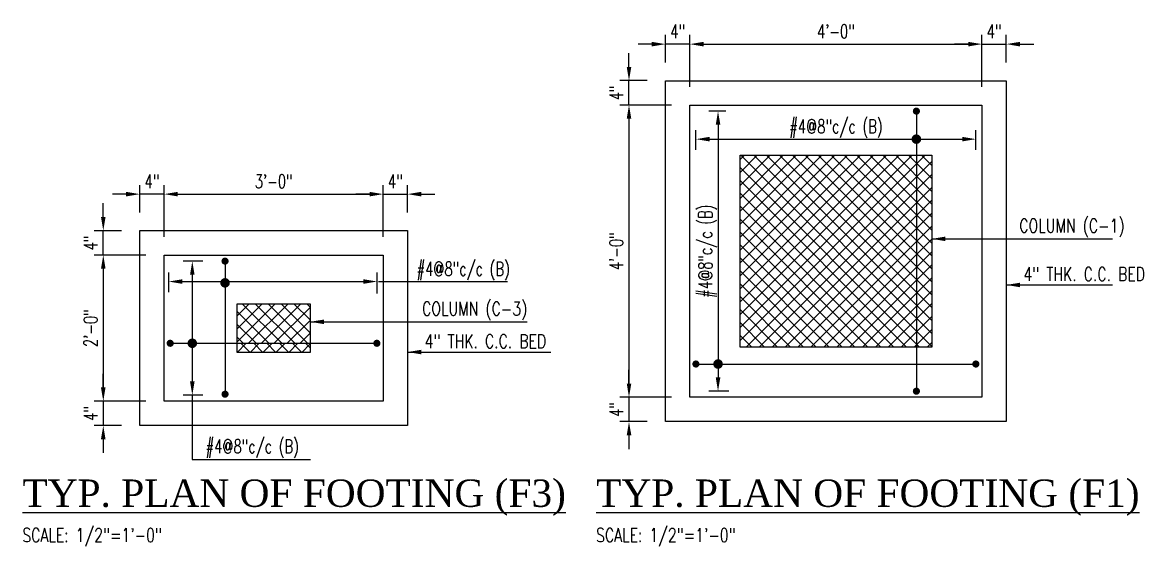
# Model space of a CAD drawing. Header units: inches. Extents: x 295786 to 300745, y 68261 to 70432.
# Drawn here: x 300344.4 to 300528.6, y 68803 to 68889.1 of the extents above; entities that cross this region are included whole.
import ezdxf

# ---------------------------------------------------------------- set-up
doc = ezdxf.new("R2010")
doc.units = ezdxf.units.IN
doc.header["$MEASUREMENT"] = 0
for name, color, linetype in [('A-TYP-H-TEXT', 2, 'Continuous'), ('A-TYP-REIN-ARROW', 1, 'Continuous'), ('A-TYP-S-BOT-STEEL', 6, 'Continuous'), ('A-TYP-ST-DONUT', 6, 'Continuous'), ('A-TYP-ST-LEAN', 1, 'Continuous'), ('arch-elevation-1', 2, 'Continuous'), ('DIM', 7, 'Continuous'), ('FOOTING', 4, 'Continuous'), ('SECTION', 8, 'Continuous')]:
    doc.layers.add(name, color=color, linetype=linetype)
doc.styles.add('HADINGS', font='times.ttf')
doc.styles.add('Riz', font='romans.shx', dxfattribs={"width": 0.7})
doc.styles.add('rizwan', font='romans.shx', dxfattribs={"width": 0.75})
doc.dimstyles.new('Rizwan', dxfattribs={"dimscale": 65, "dimtxt": 0.09375, "dimasz": 0.09375, "dimexe": 0.0625, "dimexo": 0.125, "dimgap": 0, "dimtad": 1, "dimzin": 0, "dimdsep": 46, "dimlunit": 3, "dimtxsty": 'Riz', "dimcen": 0.09, "dimclrd": 1, "dimclre": 1, "dimclrt": 2, "dimaunit": 1, "dimadec": 3, "dimazin": 0, "dimtfac": 1, "dimtofl": 0, "dimtmove": 0, "dimatfit": 1, "dimfxl": 0, "dimtolj": 1, "dimtzin": 0, "dimlwd": -1, "dimlwe": -1, "dimarcsym": 0})

# ---------------------------------------------------------------- blocks, each defined once
blk = doc.blocks.new('*D131')
at = {"layer": 'Defpoints', "color": 0, "transparency": 16777216}
for p in [(300450.07, 68885.51), (300450.07, 68879.51), (300454.07, 68875.51)]:
    blk.add_point(p, dxfattribs=at)
at = {"layer": 'DIM', "color": 1, "transparency": 16777216}
for p, q in [((300450.07, 68882.51), (300450.07, 68887.01)), ((300454.07, 68878.51), (300454.07, 68887.01)), ((300447.82, 68885.51), (300445.57, 68885.51)), ((300454.07, 68885.51), (300450.07, 68885.51)), ((300456.32, 68885.51), (300458.57, 68885.51))]:
    blk.add_line(p, q, dxfattribs=at)
for points in [[(300447.82, 68885.88), (300447.82, 68885.13), (300450.07, 68885.51)], [(300456.32, 68885.88), (300456.32, 68885.13), (300454.07, 68885.51)]]:
    blk.add_solid(points, dxfattribs=at)
at = {"layer": 'DIM', "color": 2, "transparency": 16777216, "insert": (300452.07, 68887.59), "char_height": 2.25, "attachment_point": 5, "style": 'Riz'}
blk.add_mtext('\\A1;4"', dxfattribs=at)
blk = doc.blocks.new('*D132')
at = {"layer": 'Defpoints', "color": 0, "transparency": 16777216}
for p in [(300502.07, 68885.51), (300454.07, 68875.51), (300502.07, 68875.51)]:
    blk.add_point(p, dxfattribs=at)
at = {"layer": 'DIM', "color": 1, "transparency": 16777216}
for p, q in [((300454.07, 68878.51), (300454.07, 68887.01)), ((300502.07, 68878.51), (300502.07, 68887.01)), ((300456.32, 68885.51), (300499.82, 68885.51))]:
    blk.add_line(p, q, dxfattribs=at)
for points in [[(300456.32, 68885.88), (300456.32, 68885.13), (300454.07, 68885.51)], [(300499.82, 68885.88), (300499.82, 68885.13), (300502.07, 68885.51)]]:
    blk.add_solid(points, dxfattribs=at)
at = {"layer": 'DIM', "color": 2, "transparency": 16777216, "insert": (300478.07, 68887.59), "char_height": 2.25, "attachment_point": 5, "style": 'Riz'}
blk.add_mtext('\\A1;4\'-0"', dxfattribs=at)
blk = doc.blocks.new('*D133')
at = {"layer": 'Defpoints', "color": 0, "transparency": 16777216}
for p in [(300506.07, 68885.51), (300506.07, 68879.51), (300502.07, 68875.51)]:
    blk.add_point(p, dxfattribs=at)
at = {"layer": 'DIM', "color": 1, "transparency": 16777216}
for p, q in [((300502.07, 68878.51), (300502.07, 68887.01)), ((300506.07, 68882.51), (300506.07, 68887.01)), ((300499.82, 68885.51), (300497.57, 68885.51)), ((300502.07, 68885.51), (300506.07, 68885.51)), ((300508.32, 68885.51), (300510.57, 68885.51))]:
    blk.add_line(p, q, dxfattribs=at)
for points in [[(300499.82, 68885.88), (300499.82, 68885.13), (300502.07, 68885.51)], [(300508.32, 68885.88), (300508.32, 68885.13), (300506.07, 68885.51)]]:
    blk.add_solid(points, dxfattribs=at)
at = {"layer": 'DIM', "color": 2, "transparency": 16777216, "insert": (300504.07, 68887.59), "char_height": 2.25, "attachment_point": 5, "style": 'Riz'}
blk.add_mtext('\\A1;4"', dxfattribs=at)
blk = doc.blocks.new('*D134')
at = {"layer": 'Defpoints', "color": 0, "transparency": 16777216}
for p in [(300444.07, 68879.51), (300450.07, 68879.51), (300454.07, 68875.51)]:
    blk.add_point(p, dxfattribs=at)
at = {"layer": 'DIM', "color": 1, "transparency": 16777216}
for p, q in [((300444.07, 68881.76), (300444.07, 68884.01)), ((300447.07, 68879.51), (300442.57, 68879.51)), ((300444.07, 68875.51), (300444.07, 68879.51)), ((300451.07, 68875.51), (300442.57, 68875.51)), ((300444.07, 68873.26), (300444.07, 68871.01))]:
    blk.add_line(p, q, dxfattribs=at)
for points in [[(300443.7, 68881.76), (300444.45, 68881.76), (300444.07, 68879.51)], [(300443.7, 68873.26), (300444.45, 68873.26), (300444.07, 68875.51)]]:
    blk.add_solid(points, dxfattribs=at)
at = {"layer": 'DIM', "color": 2, "transparency": 16777216, "insert": (300441.98, 68877.51), "char_height": 2.25, "attachment_point": 5, "rotation": 90, "style": 'Riz'}
blk.add_mtext('\\A1;4"', dxfattribs=at)
blk = doc.blocks.new('*D135')
at = {"layer": 'Defpoints', "color": 0, "transparency": 16777216}
for p in [(300454.07, 68875.51), (300444.07, 68827.51), (300454.07, 68827.51)]:
    blk.add_point(p, dxfattribs=at)
at = {"layer": 'DIM', "color": 1, "transparency": 16777216}
for p, q in [((300451.07, 68875.51), (300442.57, 68875.51)), ((300444.07, 68873.26), (300444.07, 68829.76)), ((300451.07, 68827.51), (300442.57, 68827.51))]:
    blk.add_line(p, q, dxfattribs=at)
for points in [[(300443.7, 68873.26), (300444.45, 68873.26), (300444.07, 68875.51)], [(300443.7, 68829.76), (300444.45, 68829.76), (300444.07, 68827.51)]]:
    blk.add_solid(points, dxfattribs=at)
at = {"layer": 'DIM', "color": 2, "transparency": 16777216, "insert": (300441.98, 68851.51), "char_height": 2.25, "attachment_point": 5, "rotation": 90, "style": 'Riz'}
blk.add_mtext('\\A1;4\'-0"', dxfattribs=at)
blk = doc.blocks.new('*D136')
at = {"layer": 'Defpoints', "color": 0, "transparency": 16777216}
for p in [(300454.07, 68827.51), (300444.07, 68823.51), (300450.07, 68823.51)]:
    blk.add_point(p, dxfattribs=at)
at = {"layer": 'DIM', "color": 1, "transparency": 16777216}
for p, q in [((300444.07, 68829.76), (300444.07, 68832.01)), ((300451.07, 68827.51), (300442.57, 68827.51)), ((300444.07, 68827.51), (300444.07, 68823.51)), ((300447.07, 68823.51), (300442.57, 68823.51)), ((300444.07, 68821.26), (300444.07, 68819.01))]:
    blk.add_line(p, q, dxfattribs=at)
for points in [[(300443.7, 68829.76), (300444.45, 68829.76), (300444.07, 68827.51)], [(300443.7, 68821.26), (300444.45, 68821.26), (300444.07, 68823.51)]]:
    blk.add_solid(points, dxfattribs=at)
at = {"layer": 'DIM', "color": 2, "transparency": 16777216, "insert": (300441.98, 68825.51), "char_height": 2.25, "attachment_point": 5, "rotation": 90, "style": 'Riz'}
blk.add_mtext('\\A1;4"', dxfattribs=at)
blk = doc.blocks.new('*D137')
at = {"layer": 'A-TYP-REIN-ARROW', "color": 6, "transparency": 16777216}
for p, q in [((300455.07, 68868.15), (300455.07, 68871.4)), ((300501.07, 68868.15), (300501.07, 68871.4))]:
    blk.add_line(p, q, dxfattribs=at)
at = {"layer": 'A-TYP-REIN-ARROW', "color": 1, "transparency": 16777216}
blk.add_line((300457.32, 68869.9), (300498.82, 68869.9), dxfattribs=at)
for points in [[(300457.32, 68870.28), (300457.32, 68869.53), (300455.07, 68869.9)], [(300498.82, 68870.28), (300498.82, 68869.53), (300501.07, 68869.9)]]:
    blk.add_solid(points, dxfattribs=at)
at = {"layer": 'Defpoints', "color": 0, "transparency": 16777216}
for p in [(300501.07, 68869.9), (300455.07, 68868.15), (300501.07, 68868.15)]:
    blk.add_point(p, dxfattribs=at)
at = {"layer": 'A-TYP-REIN-ARROW', "color": 2, "transparency": 16777216, "insert": (300478.07, 68871.62), "char_height": 2.25, "attachment_point": 5, "style": 'Riz'}
blk.add_mtext('\\A1;#4@8"c/c (B)', dxfattribs=at)
blk = doc.blocks.new('*D138')
at = {"layer": 'A-TYP-REIN-ARROW', "color": 6, "transparency": 16777216}
for p, q in [((300459.99, 68874.51), (300457.2, 68874.51)), ((300460.47, 68828.51), (300457.2, 68828.51))]:
    blk.add_line(p, q, dxfattribs=at)
at = {"layer": 'A-TYP-REIN-ARROW', "color": 1, "transparency": 16777216}
blk.add_line((300458.7, 68872.26), (300458.7, 68830.76), dxfattribs=at)
for points in [[(300458.33, 68872.26), (300459.08, 68872.26), (300458.7, 68874.51)], [(300458.33, 68830.76), (300459.08, 68830.76), (300458.7, 68828.51)]]:
    blk.add_solid(points, dxfattribs=at)
at = {"layer": 'Defpoints', "color": 0, "transparency": 16777216}
for p in [(300459.99, 68874.51), (300458.7, 68828.51), (300460.47, 68828.51)]:
    blk.add_point(p, dxfattribs=at)
at = {"layer": 'A-TYP-REIN-ARROW', "color": 2, "transparency": 16777216, "insert": (300456.99, 68851.51), "char_height": 2.25, "attachment_point": 5, "rotation": 90, "style": 'Riz'}
blk.add_mtext('\\A1;#4@8"c/c (B)', dxfattribs=at)
blk = doc.blocks.new('*D139')
at = {"layer": 'Defpoints', "color": 0, "transparency": 16777216}
for p in [(300367.68, 68826.87), (300357.68, 68822.87), (300363.68, 68822.87)]:
    blk.add_point(p, dxfattribs=at)
at = {"layer": 'DIM', "color": 1, "transparency": 16777216}
for p, q in [((300357.68, 68829.12), (300357.68, 68831.37)), ((300364.68, 68826.87), (300356.18, 68826.87)), ((300357.68, 68826.87), (300357.68, 68822.87)), ((300360.68, 68822.87), (300356.18, 68822.87)), ((300357.68, 68820.62), (300357.68, 68818.37))]:
    blk.add_line(p, q, dxfattribs=at)
for points in [[(300357.3, 68829.12), (300358.05, 68829.12), (300357.68, 68826.87)], [(300357.3, 68820.62), (300358.05, 68820.62), (300357.68, 68822.87)]]:
    blk.add_solid(points, dxfattribs=at)
at = {"layer": 'DIM', "color": 2, "transparency": 16777216, "insert": (300355.59, 68824.87), "char_height": 2.25, "attachment_point": 5, "rotation": 90, "style": 'Riz'}
blk.add_mtext('\\A1;4"', dxfattribs=at)
blk = doc.blocks.new('*D140')
at = {"layer": 'Defpoints', "color": 0, "transparency": 16777216}
for p in [(300367.68, 68850.87), (300357.68, 68826.87), (300363.68, 68826.87)]:
    blk.add_point(p, dxfattribs=at)
at = {"layer": 'DIM', "color": 1, "transparency": 16777216}
for p, q in [((300364.68, 68850.87), (300356.18, 68850.87)), ((300357.68, 68848.62), (300357.68, 68829.12)), ((300360.68, 68826.87), (300356.18, 68826.87))]:
    blk.add_line(p, q, dxfattribs=at)
for points in [[(300357.3, 68848.62), (300358.05, 68848.62), (300357.68, 68850.87)], [(300357.3, 68829.12), (300358.05, 68829.12), (300357.68, 68826.87)]]:
    blk.add_solid(points, dxfattribs=at)
at = {"layer": 'DIM', "color": 2, "transparency": 16777216, "insert": (300355.59, 68838.87), "char_height": 2.25, "attachment_point": 5, "rotation": 90, "style": 'Riz'}
blk.add_mtext('\\A1;2\'-0"', dxfattribs=at)
blk = doc.blocks.new('*D141')
at = {"layer": 'Defpoints', "color": 0, "transparency": 16777216}
for p in [(300357.68, 68854.87), (300363.68, 68854.87), (300367.68, 68850.87)]:
    blk.add_point(p, dxfattribs=at)
at = {"layer": 'DIM', "color": 1, "transparency": 16777216}
for p, q in [((300357.68, 68857.12), (300357.68, 68859.37)), ((300360.68, 68854.87), (300356.18, 68854.87)), ((300357.68, 68850.87), (300357.68, 68854.87)), ((300364.68, 68850.87), (300356.18, 68850.87)), ((300357.68, 68848.62), (300357.68, 68846.37))]:
    blk.add_line(p, q, dxfattribs=at)
for points in [[(300357.3, 68857.12), (300358.05, 68857.12), (300357.68, 68854.87)], [(300357.3, 68848.62), (300358.05, 68848.62), (300357.68, 68850.87)]]:
    blk.add_solid(points, dxfattribs=at)
at = {"layer": 'DIM', "color": 2, "transparency": 16777216, "insert": (300355.59, 68852.87), "char_height": 2.25, "attachment_point": 5, "rotation": 90, "style": 'Riz'}
blk.add_mtext('\\A1;4"', dxfattribs=at)
blk = doc.blocks.new('*D142')
at = {"layer": 'Defpoints', "color": 0, "transparency": 16777216}
for p in [(300407.68, 68860.87), (300407.68, 68854.87), (300403.68, 68850.87)]:
    blk.add_point(p, dxfattribs=at)
at = {"layer": 'DIM', "color": 1, "transparency": 16777216}
for p, q in [((300403.68, 68853.87), (300403.68, 68862.37)), ((300407.68, 68857.87), (300407.68, 68862.37)), ((300401.43, 68860.87), (300399.18, 68860.87)), ((300403.68, 68860.87), (300407.68, 68860.87)), ((300409.93, 68860.87), (300412.18, 68860.87))]:
    blk.add_line(p, q, dxfattribs=at)
for points in [[(300401.43, 68861.25), (300401.43, 68860.5), (300403.68, 68860.87)], [(300409.93, 68861.25), (300409.93, 68860.5), (300407.68, 68860.87)]]:
    blk.add_solid(points, dxfattribs=at)
at = {"layer": 'DIM', "color": 2, "transparency": 16777216, "insert": (300405.68, 68862.96), "char_height": 2.25, "attachment_point": 5, "style": 'Riz'}
blk.add_mtext('\\A1;4"', dxfattribs=at)
blk = doc.blocks.new('*D143')
at = {"layer": 'Defpoints', "color": 0, "transparency": 16777216}
for p in [(300403.68, 68860.87), (300403.68, 68854.87), (300367.68, 68850.87)]:
    blk.add_point(p, dxfattribs=at)
at = {"layer": 'DIM', "color": 1, "transparency": 16777216}
for p, q in [((300367.68, 68853.87), (300367.68, 68862.37)), ((300403.68, 68857.87), (300403.68, 68862.37)), ((300369.93, 68860.87), (300401.43, 68860.87))]:
    blk.add_line(p, q, dxfattribs=at)
for points in [[(300369.93, 68861.25), (300369.93, 68860.5), (300367.68, 68860.87)], [(300401.43, 68861.25), (300401.43, 68860.5), (300403.68, 68860.87)]]:
    blk.add_solid(points, dxfattribs=at)
at = {"layer": 'DIM', "color": 2, "transparency": 16777216, "insert": (300385.68, 68862.96), "char_height": 2.25, "attachment_point": 5, "style": 'Riz'}
blk.add_mtext('\\A1;3\'-0"', dxfattribs=at)
blk = doc.blocks.new('*D144')
at = {"layer": 'Defpoints', "color": 0, "transparency": 16777216}
for p in [(300363.68, 68860.87), (300363.68, 68854.87), (300367.68, 68850.87)]:
    blk.add_point(p, dxfattribs=at)
at = {"layer": 'DIM', "color": 1, "transparency": 16777216}
for p, q in [((300363.68, 68857.87), (300363.68, 68862.37)), ((300367.68, 68853.87), (300367.68, 68862.37)), ((300361.43, 68860.87), (300359.18, 68860.87)), ((300367.68, 68860.87), (300363.68, 68860.87)), ((300369.93, 68860.87), (300372.18, 68860.87))]:
    blk.add_line(p, q, dxfattribs=at)
for points in [[(300361.43, 68861.25), (300361.43, 68860.5), (300363.68, 68860.87)], [(300369.93, 68861.25), (300369.93, 68860.5), (300367.68, 68860.87)]]:
    blk.add_solid(points, dxfattribs=at)
at = {"layer": 'DIM', "color": 2, "transparency": 16777216, "insert": (300365.68, 68862.96), "char_height": 2.25, "attachment_point": 5, "style": 'Riz'}
blk.add_mtext('\\A1;4"', dxfattribs=at)

msp = doc.modelspace()

# ---------------------------------------------------------------- hatches: boundary and pattern name
at = {"layer": 'arch-elevation-1'}
h = msp.add_hatch(dxfattribs=at)
h.set_pattern_fill('ANSI37', color=1, scale=12, style=0)
h.set_pattern_definition([(45, (-416301.7129, -294646.7399), (-1.0606601718, 1.0606601718), []), (135, (-416301.7129, -294646.7399), (-1.0606601718, -1.0606601718), [])])
h.paths.add_polyline_path([(300462.32022979, 68867.25570424), (300493.82022979, 68867.25570424), (300493.82022979, 68835.75570424), (300462.32022979, 68835.75570424)])
h = msp.add_hatch(dxfattribs=at)
h.set_pattern_fill('ANSI37', color=1, scale=12, style=0)
h.set_pattern_definition([(45, (300373.6751, 68834.8734), (-1.06066, 1.06066), []), (135, (300373.6751, 68834.8734), (-1.06066, -1.06066), [])])
h.paths.add_polyline_path([(300391.67513578, 68836.37701977), (300391.67513578, 68842.87340432), (300379.67513578, 68842.87340432), (300379.67513578, 68836.37701977)])
h = msp.add_hatch(dxfattribs=at)
h.set_pattern_fill('ANSI37', color=1, scale=12, style=0)
h.set_pattern_definition([(45, (300379.6751, 68834.8734), (-1.06066, 1.06066), []), (135, (300379.6751, 68834.8734), (-1.06066, -1.06066), [])])
h.paths.add_polyline_path([(300391.67513578, 68834.87340432), (300391.67513578, 68836.37701977), (300379.67513578, 68836.37701977), (300379.67513578, 68834.87340432)])

# ---------------------------------------------------------------- linework, layer by layer
at = {"layer": 'A-TYP-REIN-ARROW', "color": 6}
for p, q in [((300374.05929238, 68849.87340432), (300370.80744966, 68849.87340432)), ((300368.42526976, 68844.76487909), (300368.42526976, 68848.01672181)), ((300402.67513578, 68844.55059338), (300402.67513578, 68848.01672181)), ((300374.05929238, 68827.87340432), (300370.80744966, 68827.87340432))]:
    msp.add_line(p, q, dxfattribs=at)
at = {"layer": 'A-TYP-REIN-ARROW', "color": 1}
for p, q in [((300370.67526976, 68846.51672181), (300400.42513578, 68846.51672181)), ((300372.30744966, 68847.62340432), (300372.30744966, 68830.12340432)), ((300402.9250018, 68846.51672181), (300424.12875836, 68846.51672181))]:
    msp.add_line(p, q, dxfattribs=at)
at = {"layer": 'A-TYP-REIN-ARROW'}
for p, q in [((300372.30744966, 68827.87340432), (300372.30744966, 68817.26275379)), ((300372.30744966, 68817.26275379), (300391.74292917, 68817.26275379))]:
    msp.add_line(p, q, dxfattribs=at)
at = {"layer": 'A-TYP-REIN-ARROW', "color": 1}
for points in [[(300371.93244966, 68847.62340432), (300372.68244966, 68847.62340432), (300372.30744966, 68849.87340432)], [(300370.67526976, 68846.89172181), (300370.67526976, 68846.14172181), (300368.42526976, 68846.51672181)], [(300400.42513578, 68846.89172181), (300400.42513578, 68846.14172181), (300402.67513578, 68846.51672181)], [(300371.93244966, 68830.12340432), (300372.68244966, 68830.12340432), (300372.30744966, 68827.87340432)]]:
    msp.add_solid(points, dxfattribs=at)
at = {"layer": 'A-TYP-S-BOT-STEEL'}
for p, q in [((300368.67513578, 68836.37701977), (300402.64066182, 68836.37701977)), ((300455.07022979, 68832.97099358), (300501.07022978, 68832.97099358))]:
    msp.add_line(p, q, dxfattribs=at)
for points in [[(300491.2968554, 68874.50570424), (300491.2968554, 68828.50570425)], [(300377.68961838, 68849.87340432), (300377.68961838, 68828.01357401)]]:
    msp.add_lwpolyline(points, dxfattribs=at)
at = {"layer": 'A-TYP-ST-DONUT', "linetype": 'Continuous', "ltscale": 1.5}
for points, const_width in [([(300491.00388665, 68874.50570424, 1), (300491.58982415, 68874.50570424, 1)], 0.5859375), ([(300491.6874804, 68869.90126987, -1), (300490.9062304, 68869.90126987, -1)], 0.78125), ([(300377.39664963, 68849.87340432, 1), (300377.98258713, 68849.87340432, 1)], 0.5859375), ([(300378.08024338, 68846.3024361, -1), (300377.29899338, 68846.3024361, -1)], 0.78125), ([(300372.69807466, 68836.37701977, -1), (300371.91682466, 68836.37701977, -1)], 0.78125), ([(300368.96810453, 68836.37701977, -1), (300368.38216703, 68836.37701977, -1)], 0.5859375), ([(300402.34769307, 68836.37701977, 1), (300402.93363057, 68836.37701977, 1)], 0.5859375), ([(300455.36319854, 68832.97099358, -1), (300454.77726104, 68832.97099358, -1)], 0.5859375), ([(300459.09316867, 68832.97099358, -1), (300458.31191867, 68832.97099358, -1)], 0.78125), ([(300500.77726103, 68832.97099358, 1), (300501.36319853, 68832.97099358, 1)], 0.5859375), ([(300377.39664963, 68828.01357401, 1), (300377.98258713, 68828.01357401, 1)], 0.5859375), ([(300491.00388665, 68828.50570425, 1), (300491.58982415, 68828.50570425, 1)], 0.5859375)]:
    msp.add_lwpolyline(points, format="xyb", close=True, dxfattribs=dict(at, const_width=const_width))
at = {"layer": 'A-TYP-ST-LEAN'}
for points in [[(300450.07022979, 68879.50570424), (300506.07022978, 68879.50570424), (300506.07022978, 68823.50570425), (300450.07022979, 68823.50570425)], [(300363.67513578, 68854.87340432), (300407.67513578, 68854.87340432), (300407.67513578, 68822.87340432), (300363.67513578, 68822.87340432)]]:
    msp.add_lwpolyline(points, close=True, dxfattribs=at)
at = {"layer": 'FOOTING'}
for points in [[(300454.07022979, 68875.50570424), (300502.07022978, 68875.50570424), (300502.07022978, 68827.50570425), (300454.07022979, 68827.50570425)], [(300367.67513578, 68850.87340432), (300403.67513578, 68850.87340432), (300403.67513578, 68826.87340432), (300367.67513578, 68826.87340432)]]:
    msp.add_lwpolyline(points, close=True, dxfattribs=at)
at = {"layer": 'SECTION'}
msp.add_lwpolyline([(300462.32022979, 68867.25570424), (300493.82022979, 68867.25570424), (300493.82022979, 68835.75570424), (300462.32022979, 68835.75570424)], close=True, dxfattribs=at)
msp.add_lwpolyline([(300379.67513578, 68842.87340432), (300391.67513578, 68842.87340432), (300391.67513578, 68834.87340432), (300379.67513578, 68834.87340432), (300379.67513578, 68842.87340432)], dxfattribs=at)

# ---------------------------------------------------------------- texts
at = {"layer": 'A-TYP-H-TEXT', "color": 5, "style": 'HADINGS'}
for s, p in [('%%UTYP. PLAN OF FOOTING (F3)', (300344.39176037, 68809.50681799)), ('%%UTYP. PLAN OF FOOTING (F1)', (300438.66791996, 68809.50681799))]:
    msp.add_text(s, height=4.5, dxfattribs=at).set_placement(p)
at = {"layer": 'A-TYP-H-TEXT', "style": 'rizwan', "width": 0.75}
for p in [(300344.39176037, 68803.74066402), (300438.66791996, 68803.74066402)]:
    msp.add_text('SCALE: 1/2"=1\'-0"', height=2.25, dxfattribs=at).set_placement(p)
at = {"layer": 'A-TYP-REIN-ARROW', "color": 2, "char_height": 2.25, "attachment_point": 5}
for s, insert, style in [('\\A1;COLUMN (C-1)', (300516.85567349, 68855.3074002), 'rizwan'), ('\\A1;#4@8"c/c (B)', (300416.8109637, 68848.23100753), 'Riz'), ('\\A1;4" THK. C.C. BED', (300518.86680313, 68847.73555222), 'rizwan'), ('\\A1;COLUMN (C-3)', (300418.71057948, 68841.68309998), 'rizwan'), ('\\A1;4" THK. C.C. BED', (300420.47170913, 68836.71884312), 'rizwan'), ('\\A1;#4@8"c/c (B)', (300382.14148823, 68819.07796111), 'Riz')]:
    msp.add_mtext(s, dxfattribs=dict(at, insert=insert, style=style))

# ---------------------------------------------------------------- dimensions: what is measured, and where the dimension line sits
at = {"layer": 'A-TYP-REIN-ARROW'}
dim = msp.add_linear_dim(base=(300458.70254367, 68828.50570425), p1=(300459.9926138, 68874.50570424), p2=(300460.47016203, 68828.50570425), angle=270, text='#4@8"c/c (B)', dimstyle='Rizwan', override={"dimscale": 24, "dimexo": 0, "dimgap": 0, "dimdec": 8, "dimzin": 3, "dimlunit": 4, "dimclre": 6, "dimtofl": 1}, dxfattribs=at)
dim.commit()
dim.dimension.update_dxf_attribs({"geometry": '*D138', "text_midpoint": (300456.98825796, 68851.50570424)})
dim = msp.add_linear_dim(base=(300501.07022978, 68869.90126987), p1=(300455.07022979, 68868.14942715), p2=(300501.07022978, 68868.14942715), text='#4@8"c/c (B)', dimstyle='Rizwan', override={"dimscale": 24, "dimexo": 0, "dimgap": 0, "dimdec": 8, "dimzin": 3, "dimlunit": 4, "dimclre": 6, "dimtofl": 1}, dxfattribs=at)
dim.commit()
dim.dimension.update_dxf_attribs({"geometry": '*D137', "text_midpoint": (300478.07022979, 68871.61555559)})
at = {"layer": 'DIM'}
for base, p1, p2, picture, middle in [((300450.07022979, 68885.50570424), (300454.07022979, 68875.50570424), (300450.07022979, 68879.50570424), '*D131', (300452.07022979, 68887.59498995)), ((300502.0702297825, 68885.5057042388), (300454.0702297913, 68875.5057042388), (300502.0702297825, 68875.5057042388), '*D132', (300478.0702297869, 68887.5949899531)), ((300506.07022978, 68885.50570424), (300502.07022978, 68875.50570424), (300506.07022978, 68879.50570424), '*D133', (300504.07022978, 68887.59498995)), ((300403.6751357798, 68860.8734043199), (300367.6751357798, 68850.8734043199), (300403.6751357798, 68854.8734043199), '*D143', (300385.6751357798, 68862.9626900342)), ((300407.67513578, 68860.87340432), (300403.67513578, 68850.87340432), (300407.67513578, 68854.87340432), '*D142', (300405.67513578, 68862.96269003))]:
    dim = msp.add_linear_dim(base=base, p1=p1, p2=p2, dimstyle='Rizwan', override={"dimscale": 24, "dimgap": 0.03125, "dimdec": 8, "dimzin": 3, "dimlunit": 4, "dimtofl": 1}, dxfattribs=at)
    dim.commit()
    dim.dimension.update_dxf_attribs({"geometry": picture, "text_midpoint": middle})
for base, p1, p2, angle, picture, middle in [((300444.07022979, 68879.50570424), (300454.07022979, 68875.50570424), (300450.07022979, 68879.50570424), 270, '*D134', (300441.98094408, 68877.50570424)), ((300444.0702297913, 68827.5057042477), (300454.0702297913, 68875.5057042389), (300454.0702297913, 68827.5057042477), 270, '*D135', (300441.9809440771, 68851.5057042433)), ((300363.67513578, 68860.87340432), (300367.67513578, 68850.87340432), (300363.67513578, 68854.87340432), 180, '*D144', (300365.67513578, 68862.96269003)), ((300357.67513578, 68854.87340432), (300367.67513578, 68850.87340432), (300363.67513578, 68854.87340432), 90, '*D141', (300355.58585007, 68852.87340432)), ((300357.6751357799, 68826.87340432), (300367.6751357799, 68850.87340432), (300363.6751357799, 68826.87340432), 270, '*D140', (300355.5858500656, 68838.8734043201)), ((300444.07022979, 68823.50570425), (300454.07022979, 68827.50570425), (300450.07022979, 68823.50570425), 270, '*D136', (300441.98094408, 68825.50570425)), ((300357.67513578, 68822.87340432), (300367.67513578, 68826.87340432), (300363.67513578, 68822.87340432), 270, '*D139', (300355.58585007, 68824.87340432))]:
    dim = msp.add_linear_dim(base=base, p1=p1, p2=p2, angle=angle, dimstyle='Rizwan', override={"dimscale": 24, "dimgap": 0.03125, "dimdec": 8, "dimzin": 3, "dimlunit": 4, "dimtofl": 1}, dxfattribs=at)
    dim.commit()
    dim.dimension.update_dxf_attribs({"geometry": picture, "text_midpoint": middle})

# ---------------------------------------------------------------- leaders
for points in [[(300493.82022979, 68853.52689793), (300523.5027239, 68853.52689793)], [(300506.07022978, 68845.95504995), (300523.5027239, 68845.95504995)], [(300391.67513578, 68839.90259771), (300427.35762989, 68839.90259771)], [(300407.67513578, 68834.93834085), (300431.2211452, 68834.93834085)]]:
    msp.add_leader(points, dimstyle='Rizwan', override={"dimscale": 24, "dimgap": 0.03125, "dimdec": 8, "dimzin": 3, "dimlunit": 4, "dimtofl": 1}, dxfattribs=at)

doc.saveas('drawing.dxf')
